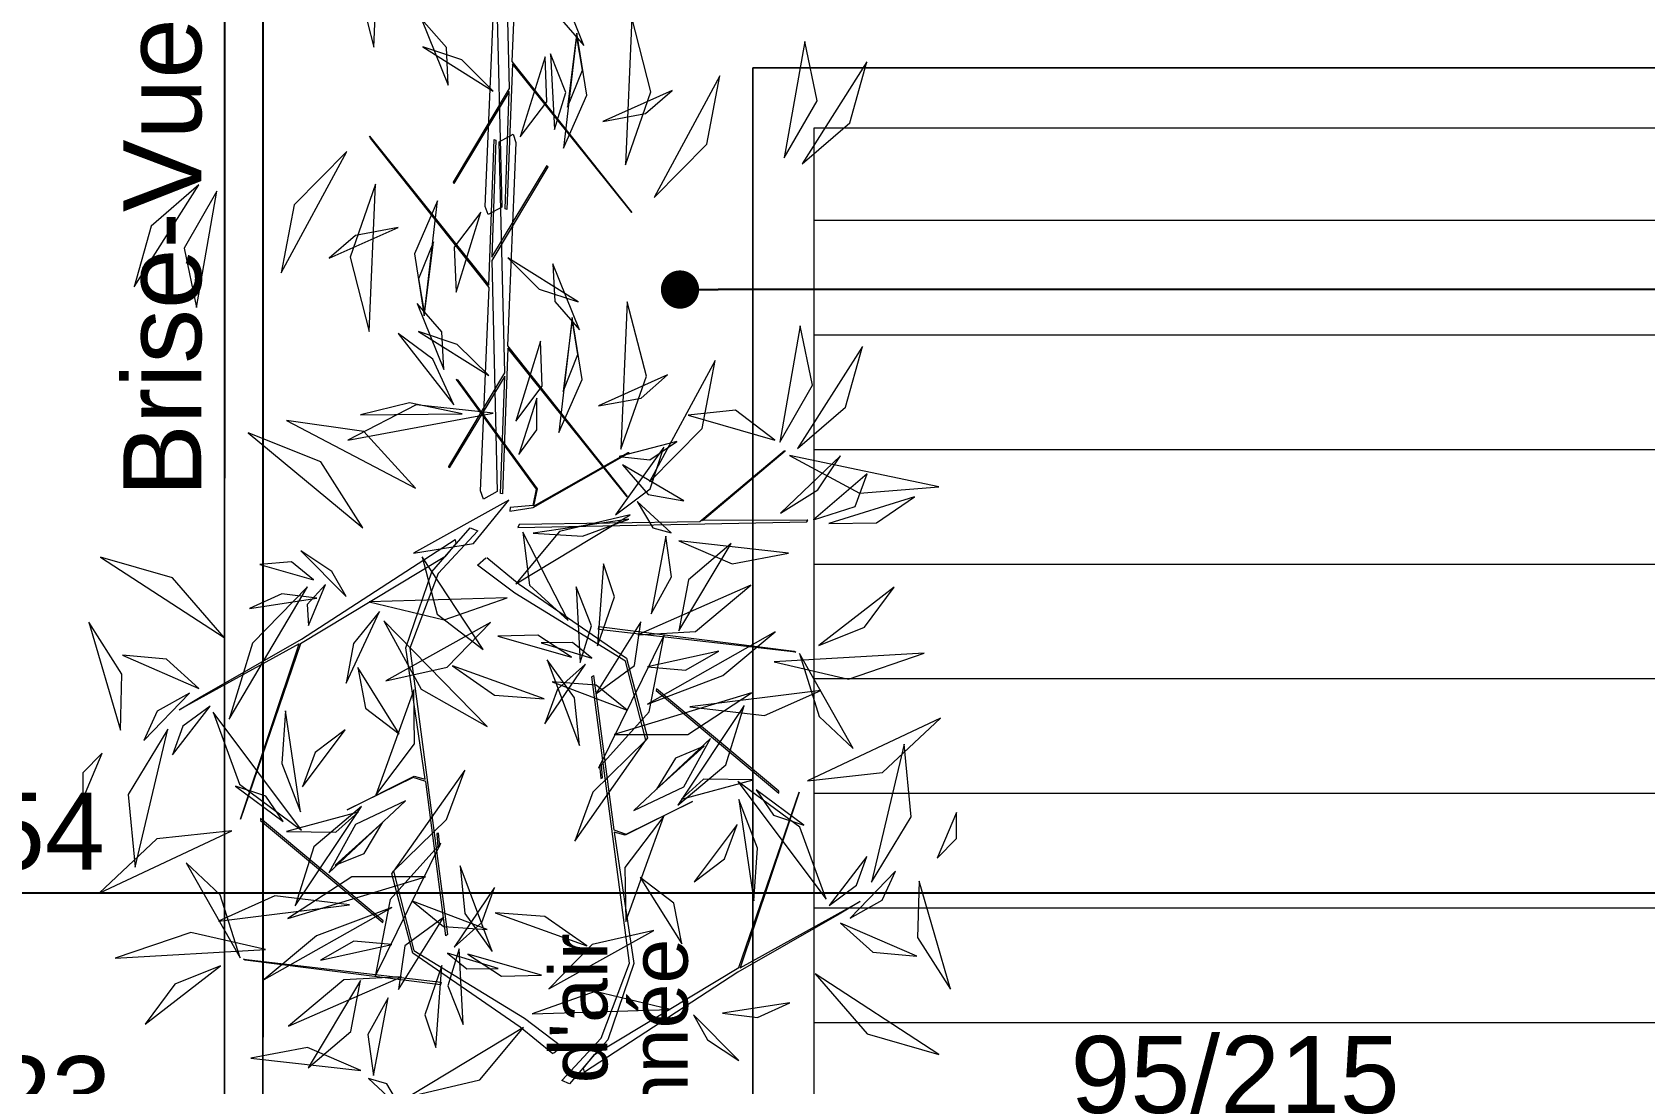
# Model space of a CAD drawing. Header units: centimetres. Extents: x 16433 to 114398, y -50094 to -12305.
# Drawn here: x 49908.3 to 50119.4, y -31277.3 to -31139.7 of the extents above; entities that cross this region are included whole.
import ezdxf

# ---------------------------------------------------------------- set-up
doc = ezdxf.new("R2010")
doc.units = ezdxf.units.CM
doc.header["$LTSCALE"] = 0.5
doc.linetypes.add('prelem_vmc', pattern=[0.222222, 0.111111, -0.111111])
doc.linetypes.add('prlm_eu-4', pattern=[1.574803, 0.984252, -0.19685, 0.19685, -0.19685])
doc.layers.get('0').update_dxf_attribs({"linetype": 'CONTINUOUS'})
doc.layers.get('DEFPOINTS').update_dxf_attribs({"linetype": 'CONTINUOUS'})
doc.layers.add('3-BAT C-Niveau-3', color=7, linetype='CONTINUOUS')
doc.styles.add('Helvetica', font='')
doc.styles.get('Helvetica').set_extended_font_data('Helvetica')
doc.dimstyles.new('IS', dxfattribs={"dimtxt": 10.08724, "dimasz": 5.007446, "dimexe": 2, "dimexo": 10, "dimgap": 3, "dimtad": 1, "dimdec": 1, "dimtxsty": 'Helvetica', "dimblk": 'DOT', "dimblk1": 'DOT', "dimblk2": 'DOT', "dimcen": 0, "dimdle": 10, "dimazin": 0, "dimtfac": 0.8, "dimtdec": 1, "dimtix": 1, "dimtmove": 0, "dimatfit": 0, "dimldrblk": 'VW_FILLEDARROW-1', "dimfxl": 10, "dimfxlon": 1, "dimfrac": 2, "dimtolj": 1, "dimarcsym": 0})

# ---------------------------------------------------------------- blocks, each defined once
blk = doc.blocks.new('Groupe-14-1')
at = {"color": 252, "linetype": 'Continuous', "lineweight": 5, "true_color": 0x989898}
for p, q in [((17828.46, -46219.03), (17925.03, -46728.97)), ((17813.72, -46221.82), (17910.29, -46731.76)), ((17798.98, -46224.61), (17895.55, -46734.55)), ((17784.24, -46227.4), (17880.82, -46737.34)), ((17769.51, -46230.19), (17866.08, -46740.13)), ((17754.77, -46232.99), (17851.34, -46742.92)), ((17740.03, -46235.78), (17836.6, -46745.71)), ((17725.29, -46238.57), (17821.86, -46748.5))]:
    blk.add_line(p, q, dxfattribs=at)
at = {"color": 251, "linetype": 'Continuous', "lineweight": 5, "true_color": 0x555555, "flags": 128}
blk.add_lwpolyline([(17776.06, -46909.95), (17072.91, -47043.13), (17120.61, -47294.46), (17485.31, -47218.07, 0.067436), (18096.05, -47001.25), (18181.82, -46957.06), (18157.31, -46870.97), (18104.46, -46746.18, -0.010276), (18060.06, -46619.85), (18056.16, -46608.33, -0.020142), (17943.69, -46225.97), (17942.49, -46221.51, -0.027808), (17929.85, -46160.96), (17924.76, -46127.34), (17638.12, -46181.62), (17650.08, -46244.67), (17846.58, -46207.46), (17946.13, -46733.11), (17749.62, -46770.33)], format="xyb", close=True, dxfattribs=at)
at = {"color": 7, "linetype": 'Continuous', "lineweight": 5, "flags": 128}
blk.add_lwpolyline([(17749.62, -46770.33), (17946.13, -46733.11), (17846.58, -46207.46), (17650.07, -46244.67)], close=True, dxfattribs=at)
at = {"color": 8, "linetype": 'Continuous', "lineweight": 13, "true_color": 0x777777, "flags": 128}
blk.add_lwpolyline([(17748.24, -46762.45), (17936.88, -46726.72), (17840.31, -46216.79), (17651.6, -46252.52)], dxfattribs=at)
blk = doc.blocks.new('Groupe-24-1')
at = {"color": 251, "linetype": 'Continuous', "lineweight": 5, "true_color": 0x555555, "flags": 128}
blk.add_lwpolyline([(17638.13, -46181.62), (17926.11, -46127.08, -0.048991), (17913.22, -45966.01), (17913.64, -45942.94, -0.018877), (17922.27, -45731.73), (17926.5, -45623.76, 0.009305), (17770.31, -45482.97), (17540.84, -45401.5), (17492.4, -45414.44), (17526.98, -45597.03), (17723.92, -45559.73), (17810.11, -46012.4), (17613.15, -46049.7)], format="xyb", close=True, dxfattribs=at)
blk = doc.blocks.new('_DOT')
at = {"color": 0, "linetype": 'ByBlock', "lineweight": -2}
blk.add_line((-0.5, 0), (-1, 0), dxfattribs=at)
at = {"color": 0, "linetype": 'ByBlock', "const_width": 0.5}
blk.add_lwpolyline([(-0.25, 0, 1), (0.25, 0, 1)], format="xyb", close=True, dxfattribs=at)
blk = doc.blocks.new('*D1691')
at = {"layer": '3-BAT C-Niveau-3', "color": 0, "linetype": 'Continuous', "lineweight": -2, "transparency": 16777216}
for p, q in [((49124.91, -31262.38), (49124.91, -31250.38)), ((50679.25, -31262.38), (50679.25, -31250.38)), ((50674.24, -31252.38), (49129.91, -31252.38))]:
    blk.add_line(p, q, dxfattribs=at)
at = {"layer": 'DEFPOINTS', "color": 0, "linetype": 'Continuous', "transparency": 16777216}
for p in [(49124.91, -31252.38), (49124.91, -31344.82), (50679.25, -31344.82)]:
    blk.add_point(p, dxfattribs=at)
at = {"layer": '3-BAT C-Niveau-3', "color": 0, "linetype": 'Continuous', "lineweight": -2, "transparency": 16777216, "xscale": 5.007446289062499, "yscale": 5.007446289062499, "zscale": 5.007446289062499, "rotation": 180}
blk.add_blockref('_DOT', (49124.91, -31252.38), dxfattribs=at)
at = {"layer": '3-BAT C-Niveau-3', "color": 0, "linetype": 'Continuous', "lineweight": -2, "transparency": 16777216, "xscale": 5.007446289062499, "yscale": 5.007446289062499, "zscale": 5.007446289062499}
blk.add_blockref('_DOT', (50679.25, -31252.38), dxfattribs=at)
at = {"layer": '3-BAT C-Niveau-3', "color": 0, "linetype": 'Continuous', "lineweight": 5, "transparency": 16777216, "insert": (49902.08, -31244.34), "char_height": 10.087, "attachment_point": 5, "style": 'Helvetica'}
blk.add_mtext('\\A1;1554', dxfattribs=at)
blk = doc.blocks.new('VW_FILLEDARROW-1')
at = {"color": 0, "linetype": 'Continuous', "lineweight": 5, "flags": 128}
blk.add_lwpolyline([(-1.997, 0.535), (0, 0), (-1.997, -0.535)], close=True, dxfattribs=at)
blk = doc.blocks.new('*D1756')
at = {"layer": '3-BAT C-Niveau-3', "color": 0, "linetype": 'Continuous', "lineweight": -2, "transparency": 16777216}
for p, q in [((49795.47, -31296.87), (49795.47, -31284.87)), ((50018.27, -31296.87), (50018.27, -31284.87)), ((50013.27, -31286.87), (49800.48, -31286.87))]:
    blk.add_line(p, q, dxfattribs=at)
at = {"layer": 'DEFPOINTS', "color": 0, "linetype": 'Continuous', "transparency": 16777216}
for p in [(49795.47, -31286.87), (49795.47, -31344.35), (50018.27, -31344.35)]:
    blk.add_point(p, dxfattribs=at)
at = {"layer": '3-BAT C-Niveau-3', "color": 0, "linetype": 'Continuous', "lineweight": -2, "transparency": 16777216, "xscale": 5.007446289062499, "yscale": 5.007446289062499, "zscale": 5.007446289062499, "rotation": 180}
blk.add_blockref('_DOT', (49795.47, -31286.87), dxfattribs=at)
at = {"layer": '3-BAT C-Niveau-3', "color": 0, "linetype": 'Continuous', "lineweight": -2, "transparency": 16777216, "xscale": 5.007446289062499, "yscale": 5.007446289062499, "zscale": 5.007446289062499}
blk.add_blockref('_DOT', (50018.27, -31286.87), dxfattribs=at)
at = {"layer": '3-BAT C-Niveau-3', "color": 0, "linetype": 'Continuous', "lineweight": 5, "transparency": 16777216, "insert": (49906.87, -31278.83), "char_height": 10.087, "attachment_point": 5, "style": 'Helvetica'}
blk.add_mtext('\\A1;223', dxfattribs=at)
blk = doc.blocks.new('*D1757')
at = {"layer": '3-BAT C-Niveau-3', "color": 0, "linetype": 'Continuous', "lineweight": -2, "transparency": 16777216}
for p, q in [((50018.27, -31296.87), (50018.27, -31284.87)), ((50113.27, -31296.87), (50113.27, -31284.87)), ((50108.27, -31286.87), (50023.28, -31286.87))]:
    blk.add_line(p, q, dxfattribs=at)
at = {"layer": 'DEFPOINTS', "color": 0, "linetype": 'Continuous', "transparency": 16777216}
for p in [(50018.27, -31286.87), (50018.27, -31344.35), (50113.27, -31378.35)]:
    blk.add_point(p, dxfattribs=at)
at = {"layer": '3-BAT C-Niveau-3', "color": 0, "linetype": 'Continuous', "lineweight": -2, "transparency": 16777216, "xscale": 5.007446289062499, "yscale": 5.007446289062499, "zscale": 5.007446289062499, "rotation": 180}
blk.add_blockref('_DOT', (50018.27, -31286.87), dxfattribs=at)
at = {"layer": '3-BAT C-Niveau-3', "color": 0, "linetype": 'Continuous', "lineweight": -2, "transparency": 16777216, "xscale": 5.007446289062499, "yscale": 5.007446289062499, "zscale": 5.007446289062499}
blk.add_blockref('_DOT', (50113.27, -31286.87), dxfattribs=at)
at = {"layer": '3-BAT C-Niveau-3', "color": 0, "linetype": 'Continuous', "lineweight": 5, "transparency": 16777216, "insert": (50065.77, -31276.19), "char_height": 10.087, "attachment_point": 5, "style": 'Helvetica'}
blk.add_mtext('\\A1;95/215', dxfattribs=at)
blk = doc.blocks.new('*D1758')
at = {"layer": '3-BAT C-Niveau-3', "color": 0, "linetype": 'Continuous', "lineweight": -2, "transparency": 16777216}
for p, q in [((50113.27, -31296.87), (50113.27, -31284.87)), ((50409.12, -31296.87), (50409.12, -31284.87)), ((50404.12, -31286.87), (50118.28, -31286.87))]:
    blk.add_line(p, q, dxfattribs=at)
at = {"layer": 'DEFPOINTS', "color": 0, "linetype": 'Continuous', "transparency": 16777216}
for p in [(50113.27, -31286.87), (50113.27, -31378.35), (50409.12, -31378.35)]:
    blk.add_point(p, dxfattribs=at)
at = {"layer": '3-BAT C-Niveau-3', "color": 0, "linetype": 'Continuous', "lineweight": -2, "transparency": 16777216, "xscale": 5.007446289062499, "yscale": 5.007446289062499, "zscale": 5.007446289062499, "rotation": 180}
blk.add_blockref('_DOT', (50113.27, -31286.87), dxfattribs=at)
at = {"layer": '3-BAT C-Niveau-3', "color": 0, "linetype": 'Continuous', "lineweight": -2, "transparency": 16777216, "xscale": 5.007446289062499, "yscale": 5.007446289062499, "zscale": 5.007446289062499}
blk.add_blockref('_DOT', (50409.12, -31286.87), dxfattribs=at)
at = {"layer": '3-BAT C-Niveau-3', "color": 0, "linetype": 'Continuous', "lineweight": 5, "transparency": 16777216, "insert": (50261.2, -31278.83), "char_height": 10.087, "attachment_point": 5, "style": 'Helvetica'}
blk.add_mtext('\\A1;296', dxfattribs=at)
blk = doc.blocks.new('*D1786')
at = {"layer": '3-BAT C-Niveau-3', "color": 0, "linetype": 'Continuous', "lineweight": -2, "transparency": 16777216}
blk.add_line((50523.08, -31173.38), (49998.09, -31173.38), dxfattribs=at)
at = {"layer": 'DEFPOINTS', "color": 0, "linetype": 'Continuous', "transparency": 16777216}
for p in [(50528.08, -31171.38), (49993.08, -31173.38), (49993.08, -31184.96)]:
    blk.add_point(p, dxfattribs=at)
at = {"layer": '3-BAT C-Niveau-3', "color": 0, "linetype": 'Continuous', "lineweight": -2, "transparency": 16777216, "xscale": 5.007446289062499, "yscale": 5.007446289062499, "zscale": 5.007446289062499, "rotation": 180}
blk.add_blockref('_DOT', (49993.08, -31173.38), dxfattribs=at)
at = {"layer": '3-BAT C-Niveau-3', "color": 0, "linetype": 'Continuous', "lineweight": -2, "transparency": 16777216, "xscale": 5.007446289062499, "yscale": 5.007446289062499, "zscale": 5.007446289062499}
blk.add_blockref('_DOT', (50528.08, -31173.38), dxfattribs=at)
at = {"layer": '3-BAT C-Niveau-3', "color": 0, "linetype": 'Continuous', "lineweight": 5, "transparency": 16777216, "insert": (50260.58, -31165.34), "char_height": 10.087, "attachment_point": 5, "style": 'Helvetica'}
blk.add_mtext('\\A1;535', dxfattribs=at)
blk = doc.blocks.new('Groupe-43-1')
at = {"color": 253, "linetype": 'Continuous', "lineweight": 5, "true_color": 0xa0a0a4, "flags": 128}
for points in [[(17780.33, -46183.34), (17773.89, -46179.29), (17763.57, -46177.46), (17727.67, -46189.3), (17727.46, -46189.13), (17746.81, -46182.76), (17747.05, -46181.04), (17741.24, -46173.33), (17747.22, -46181.13), (17747.09, -46182.64), (17763.52, -46176.93), (17773.94, -46178.42), (17776.19, -46179.76), (17761.47, -46163.31), (17737.46, -46159.84), (17761.46, -46163.12), (17750.03, -46149.29), (17752.18, -46151.67), (17762.1, -46163.31), (17778.68, -46180.64), (17778.18, -46180.84), (17776.19, -46179.76), (17780.54, -46182.28)], [(17865.1, -46153.46), (17848.88, -46172.43), (17867.73, -46169.59), (17867.72, -46169.83), (17852.53, -46172.16), (17865.69, -46177.05), (17865.53, -46177.15), (17852.11, -46172.22), (17822.54, -46178.56), (17821.24, -46176.97), (17822.21, -46176.4), (17848.6, -46172.55), (17864.92, -46153.63)], [(17828.42, -46159.8), (17812.2, -46178.78), (17831.05, -46175.94), (17831.03, -46176.18), (17815.85, -46178.5), (17829, -46183.4), (17828.84, -46183.49), (17815.42, -46178.57), (17785.85, -46184.9), (17784.56, -46183.32), (17785.52, -46182.75), (17811.91, -46178.89), (17828.23, -46159.98)], [(17719.44, -46163.89), (17719.55, -46163.66), (17721.41, -46189.62), (17721.03, -46189.6)], [(17727.66, -46180.69), (17727.85, -46180.69), (17738.06, -46162.42), (17737.8, -46162.46)], [(17825.01, -46195.41), (17841.22, -46176.43), (17822.37, -46179.27), (17822.39, -46179.03), (17837.58, -46176.71), (17824.42, -46171.81), (17824.58, -46171.72), (17838, -46176.64), (17867.57, -46170.31), (17868.87, -46171.89), (17867.9, -46172.46), (17841.51, -46176.32), (17825.19, -46195.23)], [(17783.64, -46186.98), (17784.69, -46189.92), (17794.04, -46200.93), (17794.01, -46200.75), (17784.87, -46189.95), (17787.18, -46190.02), (17799.24, -46177.15), (17799.28, -46176.88), (17787.1, -46189.84), (17784.92, -46189.82), (17784.11, -46186.97)], [(17788.32, -46201.75), (17804.54, -46182.78), (17785.69, -46185.62), (17785.7, -46185.38), (17800.89, -46183.05), (17787.73, -46178.15), (17787.9, -46178.06), (17801.32, -46182.99), (17830.89, -46176.65), (17832.18, -46178.24), (17831.22, -46178.81), (17804.83, -46182.66), (17788.51, -46201.58)], [(17711.67, -46207.54), (17718.11, -46211.59), (17728.43, -46213.42), (17764.33, -46201.58), (17764.53, -46201.75), (17745.19, -46208.13), (17744.94, -46209.84), (17750.76, -46217.55), (17744.78, -46209.75), (17744.9, -46208.24), (17728.48, -46213.96), (17718.05, -46212.46), (17715.81, -46211.12), (17730.53, -46227.57), (17754.54, -46231.05), (17730.54, -46227.76), (17741.97, -46241.59), (17739.82, -46239.21), (17729.9, -46227.57), (17713.32, -46210.25), (17713.82, -46210.05), (17715.81, -46211.12), (17711.46, -46208.6)], [(17772.56, -46226.99), (17772.45, -46227.22), (17770.59, -46201.27), (17770.97, -46201.28)], [(17764.34, -46210.19), (17764.15, -46210.19), (17753.94, -46228.46), (17754.2, -46228.42)]]:
    blk.add_lwpolyline(points, close=True, dxfattribs=at)
for points in [[(17714.89, -46205.73), (17717.54, -46200.89), (17724.43, -46185.29), (17734.14, -46180.65), (17734.49, -46180.82), (17724.82, -46185.35), (17718.79, -46201.23), (17716.08, -46206.72), (17714.94, -46205.82)], [(17777.11, -46185.16), (17774.46, -46189.99), (17767.57, -46205.59), (17757.86, -46210.23), (17757.51, -46210.07), (17767.18, -46205.53), (17773.21, -46189.65), (17775.92, -46184.16), (17777.06, -46185.06)], [(17789.71, -46225.47), (17787.13, -46212.03), (17798.1, -46220.97), (17798.05, -46220.83), (17786.91, -46211.72), (17782.16, -46188.54), (17781.71, -46188.42), (17789.49, -46225.46), (17789.74, -46225.57), (17789.72, -46225.5)]]:
    blk.add_lwpolyline(points, dxfattribs=at)
at = {"color": 253, "linetype": 'Continuous', "lineweight": 5, "true_color": 0xa0a0a4}
for points in [[(17818.01, -46139.05, -186.4), (17811.54, -46133.91, -186.75), (17803.32, -46133.22, -187), (17803.32, -46133.22, -187), (17818.01, -46139.05, -186.4)], [(17745.99, -46142.23, -212.86), (17753.24, -46141.04, -209.91), (17759.11, -46135.53, -208.14), (17759.11, -46135.53, -208.14), (17745.99, -46142.23, -212.86)], [(17745.99, -46142.23, -212.86), (17753.24, -46141.04, -209.91), (17759.11, -46135.53, -208.14), (17759.11, -46135.53, -208.14), (17745.99, -46142.23, -212.86)], [(17760.44, -46153.34, -223.66), (17766.85, -46145.2, -222.36), (17767.76, -46135.44, -219.58), (17767.76, -46135.44, -219.58), (17760.44, -46153.34, -223.66)], [(17742.57, -46140.45, -211.21), (17739.58, -46138.44, -209.03), (17736.21, -46139.08, -206.71), (17736.21, -46139.08, -206.71), (17742.57, -46140.45, -211.21)], [(17742.57, -46140.45, -211.21), (17739.58, -46138.44, -209.03), (17736.21, -46139.08, -206.71), (17736.21, -46139.08, -206.71), (17742.57, -46140.45, -211.21)], [(17817.65, -46141.51, -182.25), (17809.52, -46138.68, -178.08), (17802.19, -46141.71, -173.29), (17802.19, -46141.71, -173.29), (17817.65, -46141.51, -182.25)], [(17753.27, -46151.29, -232.48), (17756.25, -46146.43, -232.45), (17755.68, -46140.67, -231.83), (17755.68, -46140.67, -231.83), (17753.27, -46151.29, -232.48)], [(17735.77, -46159.02, -215.07), (17732.88, -46149.55, -213.8), (17724.5, -46143.45, -214.42), (17724.5, -46143.45, -214.42), (17735.77, -46159.02, -215.07)], [(17747.27, -46148.3, -228.35), (17737.9, -46144.79, -229.1), (17728.73, -46147.47, -232.12), (17728.73, -46147.47, -232.12), (17747.27, -46148.3, -228.35)], [(17752.43, -46150.21, -232.75), (17749.31, -46146.52, -233.5), (17745.24, -46145.49, -235.42), (17745.24, -46145.49, -235.42), (17752.43, -46150.21, -232.75)], [(17721.31, -46166.23, -223.19), (17721.7, -46156.21, -225.59), (17716.52, -46147.13, -225.79), (17716.52, -46147.13, -225.79), (17721.31, -46166.23, -223.19)], [(17721.31, -46166.23, -223.19), (17721.7, -46156.21, -225.59), (17716.52, -46147.13, -225.79), (17716.52, -46147.13, -225.79), (17721.31, -46166.23, -223.19)], [(17751.27, -46153.19, -229.3), (17748.03, -46150.16, -228.25), (17744.08, -46149.53, -226.49), (17744.08, -46149.53, -226.49), (17751.27, -46153.19, -229.3)], [(17718.11, -46160.84, -215.73), (17714.66, -46155.43, -216.78), (17708.78, -46152.59, -215.22), (17708.78, -46152.59, -215.22), (17718.11, -46160.84, -215.73)], [(17718.11, -46160.84, -215.73), (17714.66, -46155.43, -216.78), (17708.78, -46152.59, -215.22), (17708.78, -46152.59, -215.22), (17718.11, -46160.84, -215.73)], [(17777.91, -46168.48, -220.09), (17785.38, -46161.49, -220.53), (17787.32, -46151.44, -219.34), (17787.32, -46151.44, -219.34), (17777.91, -46168.48, -220.09)], [(17825.92, -46157.29, -207.25), (17817.77, -46151.81, -205.29), (17808.7, -46151.79, -201.98), (17808.7, -46151.79, -201.98), (17825.92, -46157.29, -207.25)], [(17719.63, -46163.17, -214.21), (17727.23, -46159.07, -211.43), (17730.53, -46153.93, -206.15), (17730.53, -46153.93, -206.15), (17719.63, -46163.17, -214.21)], [(17750.56, -46153.74, -228.97), (17741.93, -46158.89, -227.8), (17737.56, -46167.98, -227.09), (17737.56, -46167.98, -227.09), (17750.56, -46153.74, -228.97)], [(17859.12, -46155.42, -179.52), (17849.11, -46153.93, -178.73), (17840, -46158.2, -177.91), (17840, -46158.2, -177.91), (17859.12, -46155.42, -179.52)], [(17768.96, -46162.8, -212.64), (17760.41, -46157.09, -211.07), (17750.05, -46155.96, -212.06), (17750.05, -46155.96, -212.06), (17768.96, -46162.8, -212.64)], [(17768.96, -46162.8, -212.64), (17760.41, -46157.09, -211.07), (17750.05, -46155.96, -212.06), (17750.05, -46155.96, -212.06), (17768.96, -46162.8, -212.64)], [(17767.73, -46164.31, -172.05), (17767.44, -46159.68, -171.7), (17764.76, -46155.89, -172.02), (17764.76, -46155.89, -172.02), (17767.73, -46164.31, -172.05)], [(17767.73, -46164.31, -172.05), (17767.44, -46159.68, -171.7), (17764.76, -46155.89, -172.02), (17764.76, -46155.89, -172.02), (17767.73, -46164.31, -172.05)], [(17770.03, -46163.43, -213.12), (17771.82, -46160.16, -210.71), (17770.7, -46156.12, -208.62), (17770.7, -46156.12, -208.62), (17770.03, -46163.43, -213.12)], [(17770.03, -46163.43, -213.12), (17771.82, -46160.16, -210.71), (17770.7, -46156.12, -208.62), (17770.7, -46156.12, -208.62), (17770.03, -46163.43, -213.12)], [(17784.31, -46174.31, -220.85), (17790.32, -46166.28, -221.31), (17789.86, -46156.04, -222.56), (17789.86, -46156.04, -222.56), (17784.31, -46174.31, -220.85)], [(17729.12, -46175.95, -221.24), (17728.45, -46166.15, -218.96), (17723.83, -46159.51, -214.31), (17723.83, -46159.51, -214.31), (17729.12, -46175.95, -221.24)], [(17738.21, -46165.39, -211.6), (17741.05, -46162.53, -211.07), (17741.57, -46158.42, -211.1), (17741.57, -46158.42, -211.1), (17738.21, -46165.39, -211.6)], [(17817.39, -46165.72, -210.84), (17815.34, -46160.42, -209.98), (17811.75, -46157.59, -207.2), (17811.75, -46157.59, -207.2), (17817.39, -46165.72, -210.84)], [(17768.68, -46168, -171.59), (17771.55, -46165.55, -169.03), (17773.43, -46161.07, -167.96), (17773.43, -46161.07, -167.96), (17768.68, -46168, -171.59)], [(17822.44, -46161.76, -179.52), (17812.43, -46160.27, -178.73), (17803.31, -46164.54, -177.91), (17803.31, -46164.54, -177.91), (17822.44, -46161.76, -179.52)], [(17752.51, -46162.98, -196.26), (17745.65, -46163.82, -195.05), (17739.86, -46167.4, -196.39), (17739.86, -46167.4, -196.39), (17752.51, -46162.98, -196.26)], [(17769.72, -46165.09, -212.09), (17766.69, -46163.22, -209.87), (17764.02, -46163.9, -207.1), (17764.02, -46163.9, -207.1), (17769.72, -46165.09, -212.09)], [(17769.72, -46165.09, -212.09), (17766.69, -46163.22, -209.87), (17764.02, -46163.9, -207.1), (17764.02, -46163.9, -207.1), (17769.72, -46165.09, -212.09)], [(17836.91, -46168.71, -161.32), (17841.71, -46167.54, -161.24), (17844.76, -46163.67, -160.95), (17844.76, -46163.67, -160.95), (17836.91, -46168.71, -161.32)], [(17795.83, -46182.46, -225.36), (17795.02, -46172.36, -224.7), (17788.8, -46164.43, -224), (17788.8, -46164.43, -224), (17795.83, -46182.46, -225.36)], [(17794.97, -46178.49, -183.78), (17795.13, -46171.45, -183.14), (17792.38, -46165.44, -184.94), (17792.38, -46165.44, -184.94), (17794.97, -46178.49, -183.78)], [(17837.26, -46174.63, -228.81), (17840.5, -46169.84, -229.15), (17841.22, -46164.5, -227.32), (17841.22, -46164.5, -227.32), (17837.26, -46174.63, -228.81)], [(17708.08, -46181.44, -200.41), (17709.73, -46174.02, -200.32), (17706.98, -46167, -200.54), (17706.98, -46167, -200.54), (17708.08, -46181.44, -200.41)], [(17729.81, -46181.46, -210.1), (17724.32, -46172.47, -209.96), (17717.42, -46166.8, -205.95), (17717.42, -46166.8, -205.95), (17729.81, -46181.46, -210.1)], [(17736.98, -46166.05, -202.5), (17738.12, -46172.43, -200.11), (17741.21, -46174.8, -195.35), (17741.21, -46174.8, -195.35), (17736.98, -46166.05, -202.5)], [(17751.52, -46171.14, -195.33), (17747.86, -46167.82, -195.1), (17743.12, -46167.02, -194.26), (17743.12, -46167.02, -194.26), (17751.52, -46171.14, -195.33)], [(17734.54, -46185.04, -194.97), (17732.75, -46175.56, -192.57), (17725.83, -46168.38, -191.31), (17725.83, -46168.38, -191.31), (17734.54, -46185.04, -194.97)], [(17742.06, -46175.12, -201.48), (17735.71, -46169.94, -202.35), (17727.65, -46169, -201.76), (17727.65, -46169, -201.76), (17742.06, -46175.12, -201.48)], [(17795.96, -46177.2, -176.88), (17801.31, -46173.38, -176.9), (17803.78, -46168.3, -174.04), (17803.78, -46168.3, -174.04), (17795.96, -46177.2, -176.88)], [(17800.23, -46175.05, -161.32), (17805.03, -46173.88, -161.24), (17808.08, -46170.02, -160.95), (17808.08, -46170.02, -160.95), (17800.23, -46175.05, -161.32)], [(17821.8, -46170.15, -247.3), (17814.4, -46168.45, -244.69), (17806.69, -46171.23, -243.35), (17806.69, -46171.23, -243.35), (17821.8, -46170.15, -247.3)], [(17821.8, -46170.15, -247.3), (17814.4, -46168.45, -244.69), (17806.69, -46171.23, -243.35), (17806.69, -46171.23, -243.35), (17821.8, -46170.15, -247.3)], [(17816.4, -46170.62, -223.21), (17811.28, -46169.61, -222.61), (17806.88, -46171.22, -220.88), (17806.88, -46171.22, -220.88), (17816.4, -46170.62, -223.21)], [(17816.4, -46170.62, -223.21), (17811.28, -46169.61, -222.61), (17806.88, -46171.22, -220.88), (17806.88, -46171.22, -220.88), (17816.4, -46170.62, -223.21)], [(17721.13, -46184.4, -233.25), (17719.33, -46177.06, -238.65), (17712.01, -46171.06, -241.93), (17712.01, -46171.06, -241.93), (17721.13, -46184.4, -233.25)], [(17759.83, -46171.24, -184.69), (17754.79, -46173.24, -183.17), (17752.32, -46178.2, -181.63), (17752.32, -46178.2, -181.63), (17759.83, -46171.24, -184.69)], [(17767.54, -46172.66, -204.62), (17762.81, -46170.12, -205.07), (17757.51, -46170.13, -204.23), (17757.51, -46170.13, -204.23), (17767.54, -46172.66, -204.62)], [(17768.55, -46171.13, -176.08), (17768.05, -46181.22, -174.79), (17772.45, -46188.78, -170.69), (17772.45, -46188.78, -170.69), (17768.55, -46171.13, -176.08)], [(17800.58, -46180.97, -228.81), (17803.81, -46176.18, -229.15), (17804.53, -46170.85, -227.32), (17804.53, -46170.85, -227.32), (17800.58, -46180.97, -228.81)], [(17725.02, -46182.38, -207.72), (17724.55, -46177.42, -206.62), (17721.29, -46173.57, -205.86), (17721.29, -46173.57, -205.86), (17725.02, -46182.38, -207.72)], [(17743.84, -46180.62, -207.16), (17739.56, -46174.77, -205.48), (17732.7, -46172.54, -203.83), (17732.7, -46172.54, -203.83), (17743.84, -46180.62, -207.16)], [(17743.84, -46180.62, -207.16), (17739.56, -46174.77, -205.48), (17732.7, -46172.54, -203.83), (17732.7, -46172.54, -203.83), (17743.84, -46180.62, -207.16)], [(17733.87, -46173.15, -218.46), (17736.08, -46176.57, -216.39), (17740.55, -46178.23, -215.43), (17740.55, -46178.23, -215.43), (17733.87, -46173.15, -218.46)], [(17766.47, -46173.48, -204.31), (17758.59, -46179.92, -204.16), (17755.39, -46189.31, -202.67), (17755.39, -46189.31, -202.67), (17766.47, -46173.48, -204.31)], [(17821.4, -46175.98, -186.16), (17816.22, -46173.43, -185.75), (17810.51, -46174.74, -185.13), (17810.51, -46174.74, -185.13), (17821.4, -46175.98, -186.16)], [(17707.12, -46174.63, -189.87), (17712.86, -46179.23, -186.93), (17719.63, -46179.23, -183.27), (17719.63, -46179.23, -183.27), (17707.12, -46174.63, -189.87)], [(17758.79, -46175.16, -205.3), (17762.07, -46182.74, -204.92), (17768.86, -46187.22, -203.9), (17768.86, -46187.22, -203.9), (17758.79, -46175.16, -205.3)], [(17775.88, -46175.61, -210.57), (17778.59, -46183.13, -206.9), (17785.03, -46186.61, -202.54), (17785.03, -46186.61, -202.54), (17775.88, -46175.61, -210.57)], [(17743.83, -46176.67, -188.89), (17751.4, -46180.4, -185.79), (17758.33, -46178.98, -181.22), (17758.33, -46178.98, -181.22), (17743.83, -46176.67, -188.89)], [(17775.65, -46176.84, -217.22), (17768.63, -46180.14, -219.34), (17765.21, -46186.92, -221.55), (17765.21, -46186.92, -221.55), (17775.65, -46176.84, -217.22)], [(17816.16, -46180.58, -228.81), (17812.92, -46185.37, -229.15), (17812.21, -46190.7, -227.32), (17812.21, -46190.7, -227.32), (17816.16, -46180.58, -228.81)], [(17832.02, -46179.23, -186.16), (17837.2, -46181.78, -185.75), (17842.92, -46180.47, -185.13), (17842.92, -46180.47, -185.13), (17832.02, -46179.23, -186.16)], [(17853.2, -46180.16, -161.32), (17848.39, -46181.32, -161.24), (17845.35, -46185.19, -160.95), (17845.35, -46185.19, -160.95), (17853.2, -46180.16, -161.32)], [(17704.02, -46187.74, -177.75), (17707.01, -46185.1, -175.38), (17707.23, -46182.62, -172.12), (17707.23, -46182.62, -172.12), (17704.02, -46187.74, -177.75)], [(17718.1, -46183.19, -229.03), (17712.87, -46181.49, -227.48), (17707.76, -46183.19, -225.66), (17707.76, -46183.19, -225.66), (17718.1, -46183.19, -229.03)], [(17739.27, -46186.21, -206.43), (17730.78, -46181.08, -204.4), (17720.52, -46180.99, -204.36), (17720.52, -46180.99, -204.36), (17739.27, -46186.21, -206.43)], [(17739.27, -46186.21, -206.43), (17730.78, -46181.08, -204.4), (17720.52, -46180.99, -204.36), (17720.52, -46180.99, -204.36), (17739.27, -46186.21, -206.43)], [(17734.49, -46180.82, -197.23), (17742.46, -46186.35, -194.28), (17749.22, -46187.51, -188.42), (17749.22, -46187.51, -188.42), (17734.49, -46180.82, -197.23)], [(17833.81, -46183.44, -183.73), (17838.82, -46183.99, -181.29), (17843.45, -46181.09, -179.52), (17843.45, -46181.09, -179.52), (17833.81, -46183.44, -183.73)], [(17729.76, -46188.37, -194.21), (17725.16, -46184.08, -192.81), (17719.41, -46184.32, -190.06), (17719.41, -46184.32, -190.06), (17729.76, -46188.37, -194.21)], [(17729.76, -46188.37, -194.21), (17725.16, -46184.08, -192.81), (17719.41, -46184.32, -190.06), (17719.41, -46184.32, -190.06), (17729.76, -46188.37, -194.21)], [(17731.09, -46183.96, -199.77), (17728.62, -46188.57, -197.57), (17729.29, -46194.27, -196.35), (17729.29, -46194.27, -196.35), (17731.09, -46183.96, -199.77)], [(17762.37, -46183.38, -185.42), (17759.61, -46189.52, -185.31), (17760.36, -46195.98, -184.01), (17760.36, -46195.98, -184.01), (17762.37, -46183.38, -185.42)], [(17831.63, -46185.05, -247.3), (17839.02, -46186.76, -244.69), (17846.73, -46183.98, -243.35), (17846.73, -46183.98, -243.35), (17831.63, -46185.05, -247.3)], [(17831.63, -46185.05, -247.3), (17839.02, -46186.76, -244.69), (17846.73, -46183.98, -243.35), (17846.73, -46183.98, -243.35), (17831.63, -46185.05, -247.3)], [(17837.02, -46184.58, -223.21), (17842.14, -46185.59, -222.61), (17846.54, -46183.98, -220.88), (17846.54, -46183.98, -220.88), (17837.02, -46184.58, -223.21)], [(17837.02, -46184.58, -223.21), (17842.14, -46185.59, -222.61), (17846.54, -46183.98, -220.88), (17846.54, -46183.98, -220.88), (17837.02, -46184.58, -223.21)], [(17740.51, -46185.68, -203.84), (17740.4, -46185.45, -203.87), (17738.73, -46185.93, -202.04), (17738.83, -46186.14, -202.02), (17740.51, -46185.68, -203.84)], [(17791.14, -46186.77, -197.01), (17794.76, -46188.48, -196.39), (17798.82, -46187.71, -196.61), (17798.82, -46187.71, -196.61), (17791.14, -46186.77, -197.01)], [(17795.34, -46185.57, -186.16), (17800.51, -46188.13, -185.75), (17806.23, -46186.82, -185.13), (17806.23, -46186.82, -185.13), (17795.34, -46185.57, -186.16)], [(17816.51, -46186.5, -161.32), (17811.71, -46187.67, -161.24), (17808.66, -46191.54, -160.95), (17808.66, -46191.54, -160.95), (17816.51, -46186.5, -161.32)], [(17705.9, -46188.29, -178.9), (17709.76, -46196.99, -176.01), (17717.56, -46201.34, -172.29), (17717.56, -46201.34, -172.29), (17705.9, -46188.29, -178.9)], [(17705.9, -46188.29, -178.9), (17709.76, -46196.99, -176.01), (17717.56, -46201.34, -172.29), (17717.56, -46201.34, -172.29), (17705.9, -46188.29, -178.9)], [(17723.56, -46189.32, -198.87), (17716.81, -46188.33, -195.41), (17712.84, -46190.54, -190.33), (17712.84, -46190.54, -190.33), (17723.56, -46189.32, -198.87)], [(17766.36, -46198.48, -183.47), (17768.36, -46193.61, -183.7), (17767.25, -46188.51, -184.07), (17767.25, -46188.51, -184.07), (17766.36, -46198.48, -183.47)], [(17766.36, -46198.48, -183.47), (17768.36, -46193.61, -183.7), (17767.25, -46188.51, -184.07), (17767.25, -46188.51, -184.07), (17766.36, -46198.48, -183.47)], [(17726.11, -46191.14, -183.73), (17721.1, -46190.59, -181.29), (17716.47, -46193.49, -179.52), (17716.47, -46193.49, -179.52), (17726.11, -46191.14, -183.73)], [(17725.28, -46189.76, -202.35), (17723.74, -46192.6, -200.21), (17724.52, -46196.64, -199.09), (17724.52, -46196.64, -199.09), (17725.28, -46189.76, -202.35)], [(17726.19, -46190.44, -202.12), (17730.07, -46193.42, -201.54), (17734.88, -46194.2, -202.14), (17734.88, -46194.2, -202.14), (17726.19, -46190.44, -202.12)], [(17736.81, -46189.24, -199.98), (17730.81, -46191.01, -200.36), (17726.57, -46195.46, -199.46), (17726.57, -46195.46, -199.46), (17736.81, -46189.24, -199.98)], [(17781.27, -46189.2, -200.73), (17774.61, -46191.34, -197.34), (17771.01, -46197.18, -193.77), (17771.01, -46197.18, -193.77), (17781.27, -46189.2, -200.73)], [(17781.27, -46189.2, -200.73), (17774.61, -46191.34, -197.34), (17771.01, -46197.18, -193.77), (17771.01, -46197.18, -193.77), (17781.27, -46189.2, -200.73)], [(17786.09, -46202.59, -178.9), (17782.23, -46193.89, -176.01), (17774.44, -46189.55, -172.29), (17774.44, -46189.55, -172.29), (17786.09, -46202.59, -178.9)], [(17786.09, -46202.59, -178.9), (17782.23, -46193.89, -176.01), (17774.44, -46189.55, -172.29), (17774.44, -46189.55, -172.29), (17786.09, -46202.59, -178.9)], [(17781.37, -46190.55, -200.44), (17782.18, -46196.96, -199.26), (17785.52, -46202.51, -200.49), (17785.52, -46202.51, -200.49), (17781.37, -46190.55, -200.44)], [(17794.94, -46191.4, -247.3), (17802.33, -46193.1, -244.69), (17810.05, -46190.32, -243.35), (17810.05, -46190.32, -243.35), (17794.94, -46191.4, -247.3)], [(17794.94, -46191.4, -247.3), (17802.33, -46193.1, -244.69), (17810.05, -46190.32, -243.35), (17810.05, -46190.32, -243.35), (17794.94, -46191.4, -247.3)], [(17800.34, -46190.93, -223.21), (17805.45, -46191.94, -222.61), (17809.86, -46190.33, -220.88), (17809.86, -46190.33, -220.88), (17800.34, -46190.93, -223.21)], [(17800.34, -46190.93, -223.21), (17805.45, -46191.94, -222.61), (17809.86, -46190.33, -220.88), (17809.86, -46190.33, -220.88), (17800.34, -46190.93, -223.21)], [(17830.99, -46193.44, -179.52), (17841, -46194.94, -178.73), (17850.11, -46190.67, -177.91), (17850.11, -46190.67, -177.91), (17830.99, -46193.44, -179.52)], [(17836.04, -46189.49, -210.84), (17838.08, -46194.79, -209.98), (17841.68, -46197.62, -207.2), (17841.68, -46197.62, -207.2), (17836.04, -46189.49, -210.84)], [(17725.64, -46192.4, -183.47), (17723.64, -46197.27, -183.7), (17724.75, -46202.37, -184.07), (17724.75, -46202.37, -184.07), (17725.64, -46192.4, -183.47)], [(17725.64, -46192.4, -183.47), (17723.64, -46197.27, -183.7), (17724.75, -46202.37, -184.07), (17724.75, -46202.37, -184.07), (17725.64, -46192.4, -183.47)], [(17729.63, -46207.51, -185.42), (17732.38, -46201.36, -185.31), (17731.63, -46194.9, -184.01), (17731.63, -46194.9, -184.01), (17729.63, -46207.51, -185.42)], [(17755.19, -46201.65, -199.98), (17761.19, -46199.88, -200.36), (17765.43, -46195.42, -199.46), (17765.43, -46195.42, -199.46), (17755.19, -46201.65, -199.98)], [(17766.72, -46201.13, -202.35), (17768.26, -46198.28, -200.21), (17767.48, -46194.25, -199.09), (17767.48, -46194.25, -199.09), (17766.72, -46201.13, -202.35)], [(17765.81, -46200.44, -202.12), (17761.92, -46197.47, -201.54), (17757.12, -46196.68, -202.14), (17757.12, -46196.68, -202.14), (17765.81, -46200.44, -202.12)], [(17760.91, -46206.93, -199.77), (17763.38, -46202.32, -197.57), (17762.71, -46196.62, -196.35), (17762.71, -46196.62, -196.35), (17760.91, -46206.93, -199.77)], [(17765.89, -46199.74, -183.73), (17770.9, -46200.3, -181.29), (17775.53, -46197.39, -179.52), (17775.53, -46197.39, -179.52), (17765.89, -46199.74, -183.73)], [(17794.3, -46199.79, -179.52), (17804.31, -46201.28, -178.73), (17813.42, -46197.01, -177.91), (17813.42, -46197.01, -177.91), (17794.3, -46199.79, -179.52)], [(17799.35, -46195.84, -210.84), (17801.39, -46201.14, -209.98), (17804.99, -46203.96, -207.2), (17804.99, -46203.96, -207.2), (17799.35, -46195.84, -210.84)], [(17827.5, -46197.92, -207.25), (17835.65, -46203.4, -205.29), (17844.72, -46203.42, -201.98), (17844.72, -46203.42, -201.98), (17827.5, -46197.92, -207.25)], [(17768.44, -46201.56, -198.87), (17775.19, -46202.55, -195.41), (17779.16, -46200.34, -190.33), (17779.16, -46200.34, -190.33), (17768.44, -46201.56, -198.87)], [(17785.73, -46200.69, -207.06), (17789.91, -46204.5, -208.24), (17795.63, -46205.26, -209.24), (17795.63, -46205.26, -209.24), (17785.73, -46200.69, -207.06)], [(17792.33, -46200.39, -215.21), (17789.14, -46204.39, -213.09), (17789.21, -46209.12, -210.46), (17789.21, -46209.12, -210.46), (17792.33, -46200.39, -215.21)], [(17793.31, -46199.72, -179.83), (17793.63, -46203.76, -178.67), (17796.65, -46206.8, -177.99), (17796.65, -46206.8, -177.99), (17793.31, -46199.72, -179.83)], [(17723.45, -46219.76, -176.08), (17723.95, -46209.67, -174.79), (17719.55, -46202.11, -170.69), (17719.55, -46202.11, -170.69), (17723.45, -46219.76, -176.08)], [(17733.21, -46215.73, -205.3), (17729.93, -46208.14, -204.92), (17723.14, -46203.66, -203.9), (17723.14, -46203.66, -203.9), (17733.21, -46215.73, -205.3)], [(17757.51, -46210.07, -197.23), (17749.54, -46204.53, -194.28), (17742.78, -46203.38, -188.42), (17742.78, -46203.38, -188.42), (17757.51, -46210.07, -197.23)], [(17762.23, -46202.51, -194.21), (17766.84, -46206.8, -192.81), (17772.59, -46206.56, -190.06), (17772.59, -46206.56, -190.06), (17762.23, -46202.51, -194.21)], [(17762.23, -46202.51, -194.21), (17766.84, -46206.8, -192.81), (17772.59, -46206.56, -190.06), (17772.59, -46206.56, -190.06), (17762.23, -46202.51, -194.21)], [(17787.98, -46203.14, -177.75), (17784.99, -46205.78, -175.38), (17784.77, -46208.27, -172.12), (17784.77, -46208.27, -172.12), (17787.98, -46203.14, -177.75)], [(17751.49, -46205.21, -203.84), (17751.6, -46205.43, -203.87), (17753.27, -46204.95, -202.04), (17753.17, -46204.74, -202.02), (17751.49, -46205.21, -203.84)], [(17752.73, -46204.67, -206.43), (17761.22, -46209.8, -204.4), (17771.48, -46209.89, -204.36), (17771.48, -46209.89, -204.36), (17752.73, -46204.67, -206.43)], [(17752.73, -46204.67, -206.43), (17761.22, -46209.8, -204.4), (17771.48, -46209.89, -204.36), (17771.48, -46209.89, -204.36), (17752.73, -46204.67, -206.43)], [(17757.46, -46205.85, -194.97), (17759.25, -46215.32, -192.57), (17766.17, -46222.5, -191.31), (17766.17, -46222.5, -191.31), (17757.46, -46205.85, -194.97)], [(17790.82, -46204.27, -207.25), (17798.97, -46209.75, -205.29), (17808.04, -46209.76, -201.98), (17808.04, -46209.76, -201.98), (17790.82, -46204.27, -207.25)], [(17770.87, -46206.48, -233.25), (17772.67, -46213.83, -238.65), (17779.99, -46219.82, -241.93), (17779.99, -46219.82, -241.93), (17770.87, -46206.48, -233.25)], [(17773.9, -46207.7, -229.03), (17779.13, -46209.4, -227.48), (17784.24, -46207.69, -225.66), (17784.24, -46207.69, -225.66), (17773.9, -46207.7, -229.03)], [(17799.24, -46219.34, -181.99), (17802.14, -46213.56, -181.12), (17800.31, -46207.59, -179.03), (17800.31, -46207.59, -179.03), (17799.24, -46219.34, -181.99)], [(17762.19, -46209.43, -210.1), (17767.68, -46218.42, -209.96), (17774.58, -46224.08, -205.95), (17774.58, -46224.08, -205.95), (17762.19, -46209.43, -210.1)], [(17766.98, -46208.51, -207.72), (17767.45, -46213.47, -206.62), (17770.71, -46217.31, -205.86), (17770.71, -46217.31, -205.86), (17766.98, -46208.51, -207.72)], [(17783.92, -46209.45, -200.41), (17782.27, -46216.87, -200.32), (17785.02, -46223.89, -200.54), (17785.02, -46223.89, -200.54), (17783.92, -46209.45, -200.41)], [(17748.17, -46214.22, -188.89), (17740.6, -46210.48, -185.79), (17733.67, -46211.9, -181.22), (17733.67, -46211.9, -181.22), (17748.17, -46214.22, -188.89)], [(17748.16, -46210.26, -207.16), (17752.44, -46216.11, -205.48), (17759.3, -46218.34, -203.83), (17759.3, -46218.34, -203.83), (17748.16, -46210.26, -207.16)], [(17748.16, -46210.26, -207.16), (17752.44, -46216.11, -205.48), (17759.3, -46218.34, -203.83), (17759.3, -46218.34, -203.83), (17748.16, -46210.26, -207.16)], [(17784.87, -46216.25, -189.87), (17779.14, -46211.65, -186.93), (17772.37, -46211.65, -183.27), (17772.37, -46211.65, -183.27), (17784.87, -46216.25, -189.87)], [(17732.17, -46219.65, -184.69), (17737.2, -46217.65, -183.17), (17739.68, -46212.68, -181.63), (17739.68, -46212.68, -181.63), (17732.17, -46219.65, -184.69)], [(17758.13, -46217.73, -218.46), (17755.92, -46214.31, -216.39), (17751.45, -46212.66, -215.43), (17751.45, -46212.66, -215.43), (17758.13, -46217.73, -218.46)], [(17835.77, -46213.7, -182.25), (17843.9, -46216.53, -178.08), (17851.23, -46213.5, -173.29), (17851.23, -46213.5, -173.29), (17835.77, -46213.7, -182.25)], [(17749.94, -46215.76, -201.48), (17756.29, -46220.95, -202.35), (17764.35, -46221.88, -201.76), (17764.35, -46221.88, -201.76), (17749.94, -46215.76, -201.48)], [(17755.02, -46224.83, -202.5), (17753.88, -46218.45, -200.11), (17750.79, -46216.08, -195.35), (17750.79, -46216.08, -195.35), (17755.02, -46224.83, -202.5)], [(17762.88, -46214.94, -221.24), (17763.55, -46224.73, -218.96), (17768.17, -46231.38, -214.31), (17768.17, -46231.38, -214.31), (17762.88, -46214.94, -221.24)], [(17835.41, -46216.16, -186.4), (17841.88, -46221.29, -186.75), (17850.1, -46221.99, -187), (17850.1, -46221.99, -187), (17835.41, -46216.16, -186.4)], [(17740.47, -46219.75, -195.33), (17744.14, -46223.07, -195.1), (17748.88, -46223.86, -194.26), (17748.88, -46223.86, -194.26), (17740.47, -46219.75, -195.33)], [(17799.09, -46220.04, -182.25), (17807.21, -46222.88, -178.08), (17814.55, -46219.84, -173.29), (17814.55, -46219.84, -173.29), (17799.09, -46220.04, -182.25)], [(17723.32, -46222.89, -171.59), (17720.45, -46225.33, -169.03), (17718.57, -46229.82, -167.96), (17718.57, -46229.82, -167.96), (17723.32, -46222.89, -171.59)], [(17789.96, -46221.88, -186.97), (17793.88, -46226.12, -187.38), (17798.8, -46228.2, -185.5), (17798.8, -46228.2, -185.5), (17789.96, -46221.88, -186.97)], [(17797.62, -46221.62, -186.41), (17794.48, -46231.54, -187.61), (17797.22, -46241.6, -186.97), (17797.22, -46241.6, -186.97), (17797.62, -46221.62, -186.41)], [(17798.72, -46222.5, -186.4), (17805.2, -46227.64, -186.75), (17813.41, -46228.34, -187), (17813.41, -46228.34, -187), (17798.72, -46222.5, -186.4)], [(17739.49, -46227.9, -196.26), (17746.35, -46227.06, -195.05), (17752.14, -46223.48, -196.39), (17752.14, -46223.48, -196.39), (17739.49, -46227.9, -196.26)], [(17741.44, -46237.14, -228.97), (17750.07, -46231.99, -227.8), (17754.44, -46222.91, -227.09), (17754.44, -46222.91, -227.09), (17741.44, -46237.14, -228.97)], [(17770.69, -46224.66, -223.19), (17770.3, -46234.67, -225.59), (17775.47, -46243.75, -225.79), (17775.47, -46243.75, -225.79), (17770.69, -46224.66, -223.19)], [(17770.69, -46224.66, -223.19), (17770.3, -46234.67, -225.59), (17775.47, -46243.75, -225.79), (17775.47, -46243.75, -225.79), (17770.69, -46224.66, -223.19)], [(17724.27, -46226.57, -172.05), (17724.56, -46231.2, -171.7), (17727.24, -46234.99, -172.02), (17727.24, -46234.99, -172.02), (17724.27, -46226.57, -172.05)], [(17724.27, -46226.57, -172.05), (17724.56, -46231.2, -171.7), (17727.24, -46234.99, -172.02), (17727.24, -46234.99, -172.02), (17724.27, -46226.57, -172.05)], [(17753.79, -46225.49, -211.6), (17750.95, -46228.35, -211.07), (17750.43, -46232.46, -211.1), (17750.43, -46232.46, -211.1), (17753.79, -46225.49, -211.6)], [(17789.91, -46226.29, -174.58), (17792.65, -46231.33, -172.2), (17797.16, -46232.07, -168.43), (17797.16, -46232.07, -168.43), (17789.91, -46226.29, -174.58)], [(17772.37, -46227.72, -214.21), (17764.77, -46231.81, -211.43), (17761.47, -46236.95, -206.15), (17761.47, -46236.95, -206.15), (17772.37, -46227.72, -214.21)], [(17789.82, -46228.36, -174.84), (17791.07, -46234.47, -175.45), (17795.32, -46238.71, -176.76), (17795.32, -46238.71, -176.76), (17789.82, -46228.36, -174.84)], [(17773.89, -46230.04, -215.73), (17777.34, -46235.46, -216.78), (17783.21, -46238.29, -215.22), (17783.21, -46238.29, -215.22), (17773.89, -46230.04, -215.73)], [(17773.89, -46230.04, -215.73), (17777.34, -46235.46, -216.78), (17783.21, -46238.29, -215.22), (17783.21, -46238.29, -215.22), (17773.89, -46230.04, -215.73)], [(17756.23, -46231.86, -215.07), (17759.12, -46241.33, -213.8), (17767.5, -46247.43, -214.42), (17767.5, -46247.43, -214.42), (17756.23, -46231.86, -215.07)], [(17731.56, -46237.55, -223.66), (17725.14, -46245.68, -222.36), (17724.24, -46255.44, -219.58), (17724.24, -46255.44, -219.58), (17731.56, -46237.55, -223.66)], [(17738.73, -46239.59, -232.48), (17735.75, -46244.45, -232.45), (17736.32, -46250.21, -231.83), (17736.32, -46250.21, -231.83), (17738.73, -46239.59, -232.48)], [(17740.72, -46237.69, -229.3), (17743.97, -46240.73, -228.25), (17747.92, -46241.35, -226.49), (17747.92, -46241.35, -226.49), (17740.72, -46237.69, -229.3)], [(17739.57, -46240.68, -232.75), (17742.69, -46244.37, -233.5), (17746.76, -46245.4, -235.42), (17746.76, -46245.4, -235.42), (17739.57, -46240.68, -232.75)], [(17744.73, -46242.58, -228.35), (17754.1, -46246.09, -229.1), (17763.27, -46243.41, -232.12), (17763.27, -46243.41, -232.12), (17744.73, -46242.58, -228.35)], [(17746.01, -46248.66, -212.86), (17738.76, -46249.85, -209.91), (17732.89, -46255.36, -208.14), (17732.89, -46255.36, -208.14), (17746.01, -46248.66, -212.86)], [(17746.01, -46248.66, -212.86), (17738.76, -46249.85, -209.91), (17732.89, -46255.36, -208.14), (17732.89, -46255.36, -208.14), (17746.01, -46248.66, -212.86)], [(17749.43, -46250.43, -211.21), (17752.42, -46252.44, -209.03), (17755.79, -46251.81, -206.71), (17755.79, -46251.81, -206.71), (17749.43, -46250.43, -211.21)], [(17749.43, -46250.43, -211.21), (17752.42, -46252.44, -209.03), (17755.79, -46251.81, -206.71), (17755.79, -46251.81, -206.71), (17749.43, -46250.43, -211.21)]]:
    blk.add_polyline3d(points, dxfattribs=at)
blk = doc.blocks.new('MTC 125-H3')
at = {"color": 8, "linetype": 'prlm_eu-4', "lineweight": 18, "true_color": 0x808080}
for q in [(0, 25.57), (0, 19.68)]:
    blk.add_line((0, -23.6), q, dxfattribs=at)
at = {"color": 7, "linetype": 'Continuous', "lineweight": 18, "flags": 128}
blk.add_lwpolyline([(3.09, 42.18), (-3.09, 42.18), (-5.59, 42.18), (0, 29.68), (5.59, 42.18)], close=True, dxfattribs=at)
at = {"color": 7, "linetype": 'Continuous', "lineweight": 13, "flags": 128}
blk.add_lwpolyline([(-26.8, 18.02), (26.8, 18.02), (26.8, -18), (-26.8, -18)], close=True, dxfattribs=at)
at = {"color": 1, "linetype": 'prelem_vmc', "lineweight": 13, "flags": 128}
blk.add_lwpolyline([(-26.8, 18.02), (26.8, 18.02), (26.8, -18), (-26.8, -18)], close=True, dxfattribs=at)
at = {"color": 7, "insert": (-9.53, 77.85), "char_height": 7.5654, "width": 70.8268, "attachment_point": 2, "rotation": 90, "line_spacing_factor": 0.834288, "style": 'Helvetica'}
blk.add_mtext("\\pt41.867,83.598;Entrée d'air\\P maçonnée", dxfattribs=at)

msp = doc.modelspace()

# ---------------------------------------------------------------- linework, layer by layer
at = {"layer": '3-BAT C-Niveau-3', "color": 7, "linetype": 'Continuous', "lineweight": 13, "flags": 128}
for points in [[(49933.44, -31344.348), (49933.553, -31051.76), (49933.523, -31051.759), (49933.523, -31046.759), (49936.053, -31046.852), (49938.553, -31046.852), (49938.553, -31046.945), (49967.503, -31048.014, 0.0278077), (50029.344, -31046.86), (50033.956, -31046.517), (50033.956, -31046.517, 0.0201417), (50430.557, -31007.158), (50442.611, -31005.469, 0.010276), (50574.994, -30985.347), (50707.437, -30956.645), (50796.582, -30948.583), (50824.046, -31041.074), (50824.096, -31041.243, -0.0671415), (50923.818, -31681.306)], [(50918.775, -31681.483, 0.0671774), (50819.046, -31041.074), (50793.159, -30953.892), (50707.437, -30961.645), (50574.994, -30990.347, -0.010276), (50442.611, -31010.469), (50430.557, -31012.158, -0.0201417), (50033.956, -31051.517), (50029.344, -31051.86, -0.0278077), (49967.503, -31053.014), (49938.553, -31051.945), (49938.44, -31344.348)]]:
    msp.add_lwpolyline(points, format="xyb", dxfattribs=at)
at = {"layer": '3-BAT C-Niveau-3', "color": 7, "linetype": 'Continuous', "lineweight": 5, "flags": 128}
msp.add_lwpolyline([(49933.44, -31344.348), (49933.44, -31052.288), (49938.44, -31052.288), (49938.44, -31344.348)], close=True, dxfattribs=at)

# ---------------------------------------------------------------- block references
at = {"layer": '3-BAT C-Niveau-3', "color": 7, "rotation": 79.27640525611221}
for name in ['Groupe-14-1', 'Groupe-24-1', 'Groupe-43-1']:
    msp.add_blockref(name, (1281.373, -40081.382), dxfattribs=at)
at = {"layer": '3-BAT C-Niveau-3', "color": 7}
msp.add_blockref('MTC 125-H3', (49985.536, -31362.334), dxfattribs=at)

# ---------------------------------------------------------------- texts
at = {"layer": '3-BAT C-Niveau-3', "color": 7, "insert": (49920.171, -31145.382), "char_height": 10.21693, "width": 149.16711, "attachment_point": 2, "rotation": 90, "line_spacing_factor": 0.834288, "style": 'Helvetica'}
msp.add_mtext('\\pt38.078,76.331,114.53;Brise-Vue ht 1,60', dxfattribs=at)

# ---------------------------------------------------------------- dimensions: what is measured, and where the dimension line sits
at = {"layer": '3-BAT C-Niveau-3', "color": 7, "linetype": 'Continuous', "lineweight": 5}
for base, p1, p2, override, picture, middle in [((49993.084, -31173.382), (50528.084, -31171.382), (49993.084, -31184.962), {"dimtxt": 10.08724, "dimdec": 0, "dimpost": '<>', "dimtxsty": 'Helvetica', "dimse1": 1, "dimse2": 1, "dimtmove": 2}, '*D1786', (50260.584, -31165.339)), ((49124.906, -31252.382), (50679.247, -31344.818), (49124.906, -31344.818), {"dimtxt": 10.08724, "dimdec": 0, "dimpost": '<>', "dimtxsty": 'Helvetica', "dimtmove": 2}, '*D1691', (49902.076, -31244.339)), ((50018.273, -31286.872), (50113.273, -31378.348), (50018.273, -31344.348), {"dimtxt": 10.08724, "dimdec": 0, "dimpost": '<>/215', "dimtxsty": 'Helvetica', "dimtmove": 2}, '*D1757', (50065.773, -31276.187)), ((49795.473, -31286.872), (50018.273, -31344.348), (49795.473, -31344.348), {"dimtxt": 10.08724, "dimdec": 0, "dimpost": '<>', "dimtxsty": 'Helvetica', "dimtmove": 2}, '*D1756', (49906.873, -31278.829)), ((50113.273, -31286.872), (50409.123, -31378.348), (50113.273, -31378.348), {"dimtxt": 10.08724, "dimdec": 0, "dimpost": '<>', "dimtxsty": 'Helvetica', "dimtmove": 2}, '*D1758', (50261.198, -31278.829))]:
    dim = msp.add_linear_dim(base=base, p1=p1, p2=p2, dimstyle='IS', override=override, dxfattribs=at)
    dim.commit()
    dim.dimension.update_dxf_attribs({"geometry": picture, "text_midpoint": middle})

doc.saveas('drawing.dxf')
